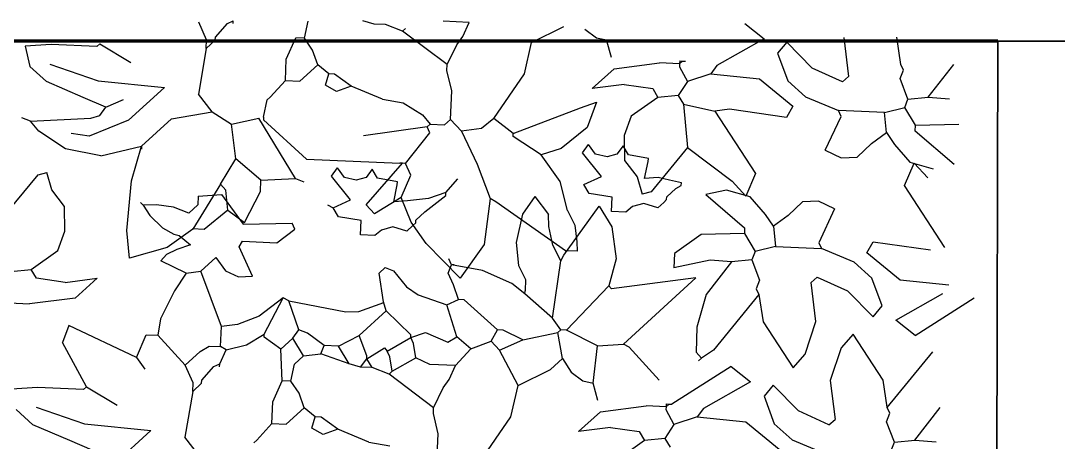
# Model space of a CAD drawing. Header units: inches. Extents: x 78.7 to 90.4, y 46.3 to 56.4.
# Drawn here: x 81.828 to 82.979, y 55.766 to 56.234 of the extents above; entities that cross this region are included whole.
import ezdxf

# ---------------------------------------------------------------- set-up
doc = ezdxf.new("R2010")
doc.units = ezdxf.units.IN
doc.header["$MEASUREMENT"] = 0
doc.layers.add('A-FLOR-FTPT', color=6, linetype='Continuous', lineweight=70)
doc.layers.add('A-WALL-FULL', color=7, linetype='Continuous', lineweight=35)
doc.layers.add('VERDE_siepe', color=96, linetype='Continuous')

msp = doc.modelspace()

# ---------------------------------------------------------------- linework, layer by layer
at = {"layer": 'A-FLOR-FTPT'}
msp.add_line((82.9116, 56.211), (79.9567, 56.211), dxfattribs=at)
at = {"layer": 'A-WALL-FULL'}
for p in [(82.9067, 53.961), (88.9567, 56.211)]:
    msp.add_line(p, (82.9116, 56.211), dxfattribs=at)
at = {"layer": 'VERDE_siepe'}
for p, q in [((82.0337, 56.2127), (82.025, 56.2322)), ((82.0434, 56.2155), (82.0568, 56.2308)), ((82.0568, 56.2308), (82.0633, 56.2337)), ((82.0632, 56.2306), (82.0633, 56.2337)), ((82.1423, 56.2143), (82.1463, 56.2333)), ((82.2196, 56.2301), (82.207, 56.2339)), ((82.2323, 56.2296), (82.2196, 56.2301)), ((82.2512, 56.2224), (82.2323, 56.2296)), ((82.325, 56.2319), (82.2963, 56.2332)), ((82.3179, 56.2163), (82.325, 56.2319)), ((82.6307, 56.2307), (82.6523, 56.2138)), ((82.2512, 56.2224), (82.2545, 56.2254)), ((82.3006, 56.1851), (82.2512, 56.2224)), ((82.3943, 56.2097), (82.4302, 56.2273)), ((82.4533, 56.2245), (82.4661, 56.2147)), ((81.8611, 56.2074), (81.8323, 56.2055)), ((81.9121, 56.2052), (81.8611, 56.2074)), ((81.9154, 56.2083), (81.9121, 56.2052)), ((81.9154, 56.2083), (81.9496, 56.1876)), ((82.0333, 56.2031), (82.0337, 56.2127)), ((82.0333, 56.2031), (82.0433, 56.2123)), ((82.0433, 56.2123), (82.0434, 56.2155)), ((82.1221, 56.1913), (82.1327, 56.2148)), ((82.1423, 56.2143), (82.1327, 56.2148)), ((82.1513, 56.2012), (82.1423, 56.2143)), ((82.3006, 56.1851), (82.3112, 56.207)), ((82.3112, 56.207), (82.3179, 56.2163)), ((82.3864, 56.175), (82.3943, 56.2097)), ((82.4661, 56.2147), (82.4774, 56.2125)), ((82.4829, 56.1931), (82.4774, 56.2125)), ((82.6523, 56.2138), (82.5999, 56.1842)), ((82.6773, 56.2101), (82.6672, 56.1977)), ((82.7056, 56.1813), (82.6773, 56.2101)), ((82.7407, 56.2151), (82.7459, 56.172)), ((82.804, 56.1854), (82.7994, 56.2156)), ((81.8323, 56.2055), (81.8377, 56.1829)), ((82.0333, 56.2031), (82.0247, 56.1524)), ((82.157, 56.185), (82.1513, 56.2012)), ((82.6672, 56.1977), (82.6785, 56.1671)), ((81.8561, 56.1662), (81.8377, 56.1829)), ((81.8596, 56.1856), (81.9133, 56.167)), ((82.1211, 56.1674), (82.1221, 56.1913)), ((82.137, 56.1667), (82.157, 56.185)), ((82.1693, 56.1749), (82.157, 56.185)), ((82.3003, 56.1787), (82.3006, 56.1851)), ((82.4857, 56.1805), (82.5362, 56.187)), ((82.5585, 56.186), (82.5362, 56.187)), ((82.5585, 56.186), (82.5584, 56.1828)), ((82.5586, 56.1892), (82.5585, 56.186)), ((82.5618, 56.189), (82.5585, 56.186)), ((82.5586, 56.1892), (82.5618, 56.189)), ((82.5618, 56.189), (82.565, 56.1889)), ((82.5999, 56.1842), (82.5931, 56.1749)), ((82.8069, 56.1789), (82.804, 56.1854)), ((82.8343, 56.149), (82.8626, 56.1852)), ((82.1656, 56.1623), (82.1693, 56.1749)), ((82.1757, 56.1746), (82.1693, 56.1749)), ((82.1942, 56.161), (82.1757, 56.1746)), ((82.3057, 56.1561), (82.3003, 56.1787)), ((82.3523, 56.1254), (82.3864, 56.175)), ((82.4613, 56.1585), (82.4857, 56.1805)), ((82.5584, 56.1828), (82.5672, 56.1665)), ((82.5931, 56.1749), (82.5672, 56.1665)), ((82.5931, 56.1749), (82.6472, 56.1694)), ((82.7393, 56.1659), (82.7056, 56.1813)), ((82.7393, 56.1659), (82.7459, 56.172)), ((82.8033, 56.1695), (82.8069, 56.1789)), ((81.8968, 56.1484), (81.8561, 56.1662)), ((81.9133, 56.167), (81.987, 56.1597)), ((82.1043, 56.149), (82.1211, 56.1674)), ((82.1211, 56.1674), (82.137, 56.1667)), ((82.178, 56.1553), (82.1656, 56.1623)), ((82.1942, 56.161), (82.178, 56.1553)), ((82.2287, 56.1467), (82.1942, 56.161)), ((82.4969, 56.1631), (82.4613, 56.1585)), ((82.4969, 56.1631), (82.5286, 56.1586)), ((82.5672, 56.1665), (82.557, 56.1509)), ((82.6472, 56.1694), (82.6841, 56.139)), ((82.6785, 56.1671), (82.6983, 56.1494)), ((82.8118, 56.1467), (82.8033, 56.1695)), ((81.9219, 56.1378), (81.8968, 56.1484)), ((81.987, 56.1597), (81.9471, 56.1233)), ((82.0398, 56.1326), (82.0247, 56.1524)), ((82.101, 56.1459), (82.1043, 56.149)), ((82.3044, 56.1243), (82.3057, 56.1561)), ((82.5345, 56.1487), (82.5049, 56.1277)), ((82.5286, 56.1586), (82.5345, 56.1487)), ((82.557, 56.1509), (82.5345, 56.1487)), ((82.557, 56.1509), (82.5629, 56.1411)), ((82.6983, 56.1494), (82.7347, 56.1341)), ((82.8118, 56.1467), (82.8343, 56.149)), ((82.8343, 56.149), (82.858, 56.147)), ((81.9151, 56.1285), (81.9219, 56.1378)), ((81.9219, 56.1378), (81.9414, 56.1465)), ((82.097, 56.1269), (82.101, 56.1459)), ((82.2287, 56.1467), (82.2519, 56.1427)), ((82.2519, 56.1427), (82.2733, 56.1294)), ((82.3739, 56.1085), (82.4486, 56.1371)), ((82.4486, 56.1371), (82.4661, 56.1433)), ((82.4661, 56.1433), (82.4559, 56.1153)), ((82.5629, 56.1411), (82.5977, 56.1332)), ((82.5629, 56.1411), (82.5672, 56.093)), ((82.6841, 56.139), (82.6772, 56.1265)), ((82.7857, 56.1319), (82.8082, 56.1373)), ((82.8082, 56.1373), (82.8118, 56.1467)), ((82.8202, 56.1177), (82.8082, 56.1373)), ((81.8382, 56.1223), (81.8288, 56.1259)), ((81.8382, 56.1223), (81.9054, 56.1257)), ((81.9054, 56.1257), (81.9151, 56.1285)), ((81.9948, 56.125), (82.0398, 56.1326)), ((82.0398, 56.1326), (82.0615, 56.1189)), ((82.0615, 56.1189), (82.0915, 56.1257)), ((82.1323, 56.0584), (82.0915, 56.1257)), ((82.097, 56.1269), (82.0968, 56.1237)), ((82.2733, 56.1294), (82.2818, 56.1189)), ((82.3523, 56.1254), (82.3386, 56.1143)), ((82.3739, 56.1085), (82.3523, 56.1254)), ((82.5049, 56.1277), (82.4971, 56.1063)), ((82.6138, 56.1357), (82.5977, 56.1332)), ((82.5977, 56.1332), (82.6426, 56.0642)), ((82.6772, 56.1265), (82.6138, 56.1357)), ((82.72, 56.0901), (82.7376, 56.1276)), ((82.7376, 56.1276), (82.7347, 56.1341)), ((82.7857, 56.1319), (82.7347, 56.1341)), ((82.7879, 56.1095), (82.7857, 56.1319)), ((81.8474, 56.1112), (81.8382, 56.1223)), ((81.9471, 56.1233), (81.9035, 56.1055)), ((81.9615, 56.0945), (81.9948, 56.125)), ((82.0662, 56.0804), (82.0615, 56.1189)), ((82.0968, 56.1237), (82.1447, 56.0802)), ((82.2785, 56.1158), (82.2078, 56.1061)), ((82.2785, 56.1158), (82.2818, 56.1189)), ((82.2814, 56.1093), (82.2785, 56.1158)), ((82.2818, 56.1189), (82.2977, 56.1182)), ((82.2977, 56.1182), (82.3044, 56.1243)), ((82.3165, 56.111), (82.3044, 56.1243)), ((82.3386, 56.1143), (82.3165, 56.111)), ((82.4559, 56.1153), (82.427, 56.092)), ((82.8199, 56.1113), (82.8202, 56.1177)), ((82.8202, 56.1177), (82.8681, 56.1188)), ((81.8773, 56.0914), (81.8474, 56.1112)), ((81.9035, 56.1055), (81.8835, 56.1084)), ((82.2543, 56.0754), (82.2814, 56.1093)), ((82.3165, 56.111), (82.3339, 56.0746)), ((82.3738, 56.1053), (82.3739, 56.1085)), ((82.4048, 56.0848), (82.3738, 56.1053)), ((82.4971, 56.1063), (82.4974, 56.0787)), ((82.7714, 56.0974), (82.7879, 56.1095)), ((82.7879, 56.1095), (82.7969, 56.0963)), ((82.863, 56.0743), (82.8199, 56.1113)), ((81.9163, 56.0837), (81.8773, 56.0914)), ((81.9163, 56.0837), (81.9615, 56.0945)), ((81.9505, 56.056), (81.9615, 56.0945)), ((81.9615, 56.0945), (81.9614, 56.0913)), ((82.427, 56.092), (82.4048, 56.0848)), ((82.4506, 56.0871), (82.4574, 56.0964)), ((82.465, 56.0856), (82.4574, 56.0964)), ((82.4957, 56.0947), (82.489, 56.0857)), ((82.5016, 56.0849), (82.4957, 56.0947)), ((82.5672, 56.093), (82.5268, 56.0437)), ((82.5672, 56.093), (82.6167, 56.0558)), ((82.7555, 56.0824), (82.7714, 56.0974)), ((82.7969, 56.0963), (82.8139, 56.0768)), ((82.049, 56.0524), (82.0662, 56.0804)), ((82.0939, 56.0568), (82.0662, 56.0804)), ((82.1447, 56.0802), (82.248, 56.0757)), ((82.4258, 56.0551), (82.4048, 56.0848)), ((82.4718, 56.0607), (82.4506, 56.0871)), ((82.478, 56.0828), (82.465, 56.0856)), ((82.489, 56.0857), (82.478, 56.0828)), ((82.5238, 56.0808), (82.5016, 56.0849)), ((82.5236, 56.0776), (82.5238, 56.0808)), ((82.72, 56.0901), (82.7379, 56.0816)), ((82.7379, 56.0816), (82.7555, 56.0824)), ((82.1723, 56.0612), (82.1791, 56.0704)), ((82.1867, 56.0597), (82.1791, 56.0704)), ((82.2173, 56.0688), (82.2107, 56.0598)), ((82.2108, 56.0294), (82.2512, 56.0755)), ((82.2233, 56.0589), (82.2173, 56.0688)), ((82.2512, 56.0755), (82.248, 56.0757)), ((82.2543, 56.0754), (82.2512, 56.0755)), ((82.2602, 56.0624), (82.2543, 56.0754)), ((82.3339, 56.0746), (82.3484, 56.0362)), ((82.4974, 56.0787), (82.5115, 56.0604)), ((82.5196, 56.0586), (82.5236, 56.0776)), ((82.8079, 56.0508), (82.8186, 56.0758)), ((82.8139, 56.0768), (82.8399, 56.0695)), ((82.8338, 56.0592), (82.8186, 56.0758)), ((81.8063, 56.0133), (81.8468, 56.0626)), ((81.8468, 56.0626), (81.8565, 56.0653)), ((81.862, 56.046), (81.8565, 56.0653)), ((82.0934, 56.0441), (82.0939, 56.0568)), ((82.0939, 56.0568), (82.1323, 56.0584)), ((82.1323, 56.0584), (82.1417, 56.0548)), ((82.1935, 56.0347), (82.1723, 56.0612)), ((82.1997, 56.0568), (82.1867, 56.0597)), ((82.2107, 56.0598), (82.1997, 56.0568)), ((82.2455, 56.0548), (82.2233, 56.0589)), ((82.2495, 56.0373), (82.2602, 56.0624)), ((82.2992, 56.0429), (82.3126, 56.0582)), ((82.4523, 56.0519), (82.4718, 56.0607)), ((82.5115, 56.0604), (82.5171, 56.041)), ((82.5348, 56.0598), (82.5196, 56.0586)), ((82.5474, 56.0567), (82.5348, 56.0598)), ((82.5604, 56.0539), (82.5474, 56.0567)), ((82.6426, 56.0642), (82.6319, 56.0391)), ((81.8761, 56.0276), (81.862, 56.046)), ((81.9452, 56.0009), (81.9505, 56.056)), ((82.049, 56.0524), (82.0186, 56.0023)), ((82.0551, 56.0458), (82.049, 56.0524)), ((82.0574, 56.0233), (82.0551, 56.0458)), ((82.2413, 56.0326), (82.2453, 56.0516)), ((82.2453, 56.0516), (82.2455, 56.0548)), ((82.434, 56.0229), (82.4258, 56.0551)), ((82.4583, 56.0421), (82.4523, 56.0519)), ((82.5443, 56.0384), (82.5543, 56.0475)), ((82.5543, 56.0475), (82.5603, 56.0507)), ((82.5603, 56.0507), (82.5604, 56.0539)), ((82.6105, 56.0455), (82.5875, 56.0407)), ((82.6366, 56.0382), (82.6105, 56.0455)), ((82.6167, 56.0558), (82.6319, 56.0391)), ((82.8528, 55.9818), (82.8079, 56.0508)), ((82.0245, 56.0389), (82.0241, 56.0293)), ((82.0245, 56.0389), (82.0501, 56.0409)), ((82.0501, 56.0409), (82.0742, 56.008)), ((82.0759, 56.0097), (82.0934, 56.0441)), ((82.174, 56.026), (82.1935, 56.0347)), ((82.2495, 56.0373), (82.22, 56.0194)), ((82.2565, 56.0338), (82.2413, 56.0326)), ((82.2608, 56.0102), (82.2495, 56.0373)), ((82.28, 56.0362), (82.2565, 56.0338)), ((82.2759, 56.0215), (82.2991, 56.0397)), ((82.2992, 56.0429), (82.28, 56.0362)), ((82.2991, 56.0397), (82.2992, 56.0429)), ((82.3484, 56.0362), (82.3418, 55.9852)), ((82.3546, 56.0327), (82.3484, 56.0362)), ((82.398, 56.0385), (82.384, 56.0191)), ((82.398, 56.0385), (82.4131, 56.0187)), ((82.4836, 56.0378), (82.4583, 56.0421)), ((82.4829, 56.0219), (82.4836, 56.0378)), ((82.5268, 56.0437), (82.5171, 56.041)), ((82.5408, 56.0321), (82.5441, 56.0352)), ((82.5441, 56.0352), (82.5443, 56.0384)), ((82.5875, 56.0407), (82.6306, 56.0037)), ((82.6536, 56.0186), (82.6366, 56.0382)), ((82.7126, 56.0333), (82.695, 56.0326)), ((82.7305, 56.0249), (82.7126, 56.0333)), ((81.8764, 56), (81.8761, 56.0276)), ((81.9634, 56.0288), (81.9604, 56.0321)), ((81.9782, 56.0293), (81.9634, 56.0288)), ((81.9634, 56.0288), (81.9707, 56.0174)), ((81.9969, 56.0267), (81.9782, 56.0293)), ((82.0141, 56.0202), (81.9969, 56.0267)), ((82.0241, 56.0293), (82.0141, 56.0202)), ((82.0574, 56.0233), (82.0309, 56.0021)), ((82.0574, 56.0233), (82.0759, 56.0097)), ((82.1677, 56.0294), (82.174, 56.026)), ((82.1799, 56.0161), (82.174, 56.026)), ((82.22, 56.0194), (82.2108, 56.0294)), ((82.432, 55.9783), (82.3546, 56.0327)), ((82.4302, 55.9733), (82.4691, 56.028)), ((82.434, 56.0229), (82.4424, 56.0069)), ((82.4691, 56.028), (82.4832, 56.005)), ((82.4988, 56.0212), (82.4829, 56.0219)), ((82.5061, 56.0273), (82.4988, 56.0212)), ((82.5188, 56.0307), (82.5061, 56.0273)), ((82.5342, 56.026), (82.5188, 56.0307)), ((82.5408, 56.0321), (82.5342, 56.026)), ((82.695, 56.0326), (82.6791, 56.0175)), ((82.7305, 56.0249), (82.7129, 55.9873)), ((81.9707, 56.0174), (81.9848, 56.0039)), ((82.2053, 56.0118), (82.1799, 56.0161)), ((82.2046, 55.9959), (82.2053, 56.0118)), ((82.2658, 56.0092), (82.266, 56.0124)), ((82.266, 56.0124), (82.2759, 56.0215)), ((82.384, 56.0191), (82.3772, 55.9874)), ((82.4134, 56.0052), (82.4131, 56.0187)), ((82.6626, 56.0055), (82.6536, 56.0186)), ((82.6791, 56.0175), (82.6626, 56.0055)), ((81.8687, 55.9786), (81.8764, 56)), ((81.9483, 55.9701), (81.9452, 56.0009)), ((81.9848, 56.0039), (81.9973, 55.9966)), ((82.0186, 56.0023), (81.9898, 55.9821)), ((82.0309, 56.0021), (82.0181, 56.0027)), ((82.0742, 56.008), (82.1285, 56.0088)), ((82.1116, 55.9872), (82.1315, 56.0023)), ((82.1315, 56.0023), (82.1285, 56.0088)), ((82.2278, 56.0013), (82.2205, 55.9952)), ((82.2405, 56.0048), (82.2278, 56.0013)), ((82.2558, 56.0001), (82.2405, 56.0048)), ((82.2625, 56.0062), (82.2558, 56.0001)), ((82.2773, 55.9865), (82.2608, 56.0102)), ((82.2625, 56.0062), (82.2658, 56.0092)), ((82.4179, 55.9845), (82.4134, 56.0052)), ((82.4424, 56.0069), (82.4445, 55.9884)), ((82.4832, 56.005), (82.4882, 55.9694)), ((82.6306, 56.0037), (82.6303, 55.9973)), ((82.6626, 56.0055), (82.6648, 55.983)), ((81.9973, 55.9966), (82.0034, 55.9951)), ((82.0034, 55.9951), (82.0158, 55.985)), ((82.0699, 55.9826), (82.0734, 55.9889)), ((82.0734, 55.9889), (82.1116, 55.9872)), ((82.2205, 55.9952), (82.2046, 55.9959)), ((82.3772, 55.9874), (82.3799, 55.9621)), ((82.4445, 55.9884), (82.4448, 55.9777)), ((82.5824, 55.9962), (82.5527, 55.9752)), ((82.6303, 55.9973), (82.5824, 55.9962)), ((82.6303, 55.9973), (82.6422, 55.9776)), ((82.7129, 55.9873), (82.7158, 55.9808)), ((82.7663, 55.976), (82.7732, 55.9884)), ((82.7732, 55.9884), (82.8367, 55.9793)), ((81.839, 55.9576), (81.8687, 55.9786)), ((81.9898, 55.9821), (81.9483, 55.9701)), ((82.0007, 55.9798), (81.9893, 55.9742)), ((82.0158, 55.985), (82.0007, 55.9798)), ((82.0845, 55.9501), (82.0699, 55.9826)), ((82.3152, 55.9479), (82.2773, 55.9865)), ((82.3418, 55.9852), (82.3152, 55.9479)), ((82.4268, 55.9671), (82.4179, 55.9845)), ((82.4448, 55.9777), (82.432, 55.9783)), ((82.6422, 55.9776), (82.6386, 55.9682)), ((82.6648, 55.983), (82.6422, 55.9776)), ((82.6648, 55.983), (82.7158, 55.9808)), ((82.7522, 55.9656), (82.7158, 55.9808)), ((82.8033, 55.9456), (82.7663, 55.976)), ((81.9893, 55.9742), (81.9831, 55.9673)), ((82.0112, 55.9533), (81.9831, 55.9673)), ((82.0273, 55.9558), (82.0439, 55.971)), ((82.0439, 55.971), (82.0548, 55.956)), ((82.3053, 55.9628), (82.3024, 55.9693)), ((82.4176, 55.9036), (82.4268, 55.9671)), ((82.4268, 55.9671), (82.4302, 55.9733)), ((82.4882, 55.9694), (82.4798, 55.9392)), ((82.5527, 55.9752), (82.552, 55.9592)), ((82.5925, 55.9679), (82.552, 55.9592)), ((82.6162, 55.966), (82.5879, 55.9298)), ((82.6162, 55.966), (82.5925, 55.9679)), ((82.6386, 55.9682), (82.6162, 55.966)), ((82.6386, 55.9682), (82.6472, 55.9455)), ((82.7719, 55.9478), (82.7522, 55.9656)), ((81.8166, 55.9554), (81.839, 55.9576)), ((81.845, 55.9477), (81.839, 55.9576)), ((82.0112, 55.9533), (81.9981, 55.9339)), ((82.0112, 55.9533), (82.0273, 55.9558)), ((82.0501, 55.8941), (82.0273, 55.9558)), ((82.0548, 55.956), (82.0691, 55.9492)), ((82.2251, 55.9535), (82.2317, 55.9596)), ((82.2301, 55.9214), (82.2251, 55.9535)), ((82.2317, 55.9596), (82.2412, 55.956)), ((82.2412, 55.956), (82.2556, 55.9384)), ((82.3017, 55.9534), (82.3053, 55.9628)), ((82.3075, 55.9403), (82.3017, 55.9534)), ((82.3085, 55.9626), (82.3053, 55.9628)), ((82.3398, 55.9565), (82.3053, 55.9628)), ((82.3724, 55.9419), (82.3398, 55.9565)), ((82.3799, 55.9621), (82.3876, 55.9464)), ((81.8767, 55.9432), (81.845, 55.9477)), ((81.8767, 55.9432), (81.9122, 55.9478)), ((81.9122, 55.9478), (81.8878, 55.9258)), ((82.0691, 55.9492), (82.0845, 55.9501)), ((82.3869, 55.9305), (82.3724, 55.9419)), ((82.3876, 55.9464), (82.387, 55.9337)), ((82.5764, 55.9482), (82.4829, 55.9359)), ((82.4962, 55.8747), (82.5764, 55.9482)), ((82.6472, 55.9455), (82.6436, 55.9361)), ((82.7112, 55.9491), (82.7045, 55.943)), ((82.7097, 55.8999), (82.7045, 55.943)), ((82.7112, 55.9491), (82.7449, 55.9337)), ((82.7832, 55.9172), (82.7719, 55.9478)), ((82.8573, 55.9401), (82.8033, 55.9456)), ((81.9981, 55.9339), (81.9827, 55.9026)), ((82.2556, 55.9384), (82.2683, 55.9293)), ((82.3132, 55.9241), (82.3075, 55.9403)), ((82.3869, 55.9305), (82.387, 55.9337)), ((82.4176, 55.9036), (82.3869, 55.9305)), ((82.433, 55.8902), (82.4798, 55.9392)), ((82.4829, 55.9359), (82.4798, 55.9392)), ((82.5879, 55.9298), (82.5775, 55.8934)), ((82.6436, 55.9361), (82.6465, 55.9296)), ((82.7449, 55.9337), (82.7731, 55.9049)), ((82.7982, 55.9012), (82.8505, 55.9308)), ((81.815, 55.9203), (81.8373, 55.9193)), ((81.8878, 55.9258), (81.8373, 55.9193)), ((82.1186, 55.9262), (82.0919, 55.9058)), ((82.0976, 55.8856), (82.1186, 55.9262)), ((82.1248, 55.9228), (82.1186, 55.9262)), ((82.1248, 55.9228), (82.1881, 55.9104)), ((82.1362, 55.8904), (82.1248, 55.9228)), ((82.2026, 55.911), (82.2303, 55.9207)), ((82.2328, 55.9117), (82.2301, 55.9214)), ((82.2683, 55.9293), (82.3002, 55.9183)), ((82.3002, 55.9183), (82.3132, 55.9241)), ((82.3114, 55.8827), (82.3002, 55.9183)), ((82.3196, 55.9239), (82.3132, 55.9241)), ((82.3564, 55.8903), (82.3196, 55.9239)), ((82.6465, 55.9296), (82.5959, 55.8679)), ((82.6465, 55.9296), (82.6511, 55.8994)), ((82.8198, 55.8843), (82.8854, 55.9261)), ((82.1881, 55.9104), (82.2026, 55.911)), ((82.2029, 55.8843), (82.2328, 55.9117)), ((82.2604, 55.8849), (82.2328, 55.9117)), ((82.7731, 55.9049), (82.7832, 55.9172)), ((81.9827, 55.9026), (81.9795, 55.8844)), ((82.068, 55.8964), (82.0501, 55.8941)), ((82.0919, 55.9058), (82.068, 55.8964)), ((82.4266, 55.8905), (82.4176, 55.9036)), ((82.6511, 55.8994), (82.6844, 55.8481)), ((82.6979, 55.8635), (82.7097, 55.8999)), ((82.8198, 55.8843), (82.7982, 55.9012)), ((81.881, 55.8951), (81.8738, 55.8763)), ((81.9561, 55.8599), (81.881, 55.8951)), ((81.9561, 55.8599), (81.9667, 55.885)), ((81.9667, 55.885), (81.9795, 55.8844)), ((82.0099, 55.8512), (81.9795, 55.8844)), ((82.0492, 55.8718), (82.0501, 55.8941)), ((82.078, 55.8737), (82.0976, 55.8856)), ((82.0975, 55.8825), (82.0976, 55.8856)), ((82.1294, 55.8811), (82.1362, 55.8904)), ((82.1456, 55.8868), (82.1362, 55.8904)), ((82.1641, 55.8732), (82.1456, 55.8868)), ((82.1801, 55.8725), (82.2029, 55.8843)), ((82.2115, 55.8615), (82.2029, 55.8843)), ((82.2603, 55.8818), (82.2765, 55.8874)), ((82.2603, 55.8818), (82.2604, 55.8849)), ((82.2765, 55.8874), (82.3015, 55.8768)), ((82.3495, 55.8779), (82.3564, 55.8903)), ((82.3628, 55.8901), (82.3564, 55.8903)), ((82.3847, 55.8795), (82.3628, 55.8901)), ((82.3847, 55.8795), (82.4233, 55.8874)), ((82.4233, 55.8874), (82.4266, 55.8905)), ((82.4284, 55.8585), (82.4233, 55.8874)), ((82.433, 55.8902), (82.4266, 55.8905)), ((82.4674, 55.8727), (82.433, 55.8902)), ((82.5775, 55.8934), (82.5767, 55.8656)), ((82.751, 55.8858), (82.7376, 55.8704)), ((82.7844, 55.8346), (82.751, 55.8858)), ((81.9004, 55.8272), (81.8738, 55.8763)), ((82.0266, 55.8664), (82.0364, 55.8724)), ((82.0364, 55.8724), (82.0492, 55.8718)), ((82.0554, 55.8683), (82.078, 55.8737)), ((82.1161, 55.8689), (82.0975, 55.8825)), ((82.1161, 55.8689), (82.1294, 55.8811)), ((82.1413, 55.8614), (82.1294, 55.8811)), ((82.1605, 55.8638), (82.1641, 55.8732)), ((82.1801, 55.8725), (82.1641, 55.8732)), ((82.192, 55.8528), (82.1801, 55.8725)), ((82.2341, 55.8669), (82.2603, 55.8818)), ((82.2632, 55.8752), (82.2603, 55.8818)), ((82.2657, 55.8592), (82.2632, 55.8752)), ((82.3015, 55.8768), (82.3114, 55.8827)), ((82.3268, 55.8693), (82.3114, 55.8827)), ((82.3268, 55.8693), (82.3495, 55.8779)), ((82.3586, 55.8679), (82.3495, 55.8779)), ((82.3586, 55.8679), (82.3847, 55.8795)), ((82.4624, 55.8314), (82.4674, 55.8727)), ((82.4674, 55.8727), (82.4962, 55.8747)), ((82.5024, 55.8712), (82.4962, 55.8747)), ((82.0099, 55.8512), (82.0266, 55.8664)), ((82.0483, 55.8527), (82.0554, 55.8683)), ((82.0554, 55.8683), (82.0492, 55.8718)), ((82.1177, 55.8337), (82.1161, 55.8689)), ((82.1313, 55.8523), (82.1413, 55.8614)), ((82.1413, 55.8614), (82.1605, 55.8638)), ((82.192, 55.8528), (82.1605, 55.8638)), ((82.2114, 55.8583), (82.231, 55.8703)), ((82.2114, 55.8583), (82.2115, 55.8615)), ((82.231, 55.8703), (82.2341, 55.8669)), ((82.237, 55.8604), (82.2341, 55.8669)), ((82.31, 55.8509), (82.3268, 55.8693)), ((82.3792, 55.8287), (82.3586, 55.8679)), ((82.5359, 55.8346), (82.5024, 55.8712)), ((82.5767, 55.8656), (82.5828, 55.8589)), ((82.5959, 55.8679), (82.5828, 55.8589)), ((82.6844, 55.8481), (82.6979, 55.8635)), ((82.7376, 55.8704), (82.7257, 55.8341)), ((82.7889, 55.8043), (82.8395, 55.866)), ((81.9561, 55.8599), (81.9651, 55.8467)), ((82.0187, 55.8316), (82.0099, 55.8512)), ((82.0284, 55.8344), (82.0418, 55.8498)), ((82.0418, 55.8498), (82.0483, 55.8527)), ((82.0482, 55.8495), (82.0483, 55.8527)), ((82.1273, 55.8333), (82.1313, 55.8523)), ((82.2046, 55.8491), (82.192, 55.8528)), ((82.2046, 55.8491), (82.2114, 55.8583)), ((82.2173, 55.8485), (82.2114, 55.8583)), ((82.2395, 55.8444), (82.237, 55.8604)), ((82.2395, 55.8444), (82.2657, 55.8592)), ((82.2813, 55.8521), (82.2657, 55.8592)), ((82.31, 55.8509), (82.2813, 55.8521)), ((82.3029, 55.8352), (82.31, 55.8509)), ((82.4151, 55.8463), (82.4284, 55.8585)), ((82.4284, 55.8585), (82.4383, 55.8434)), ((82.6157, 55.8497), (82.55, 55.8078)), ((82.5828, 55.8589), (82.5794, 55.8559)), ((82.6157, 55.8497), (82.6373, 55.8328)), ((82.2173, 55.8485), (82.2046, 55.8491)), ((82.2362, 55.8413), (82.2173, 55.8485)), ((82.2362, 55.8413), (82.2395, 55.8444)), ((82.2856, 55.804), (82.2362, 55.8413)), ((82.3792, 55.8287), (82.4151, 55.8463)), ((82.4383, 55.8434), (82.4511, 55.8337)), ((81.8461, 55.8264), (81.8173, 55.8245)), ((81.897, 55.8242), (81.8461, 55.8264)), ((81.9004, 55.8272), (81.897, 55.8242)), ((81.9004, 55.8272), (81.9346, 55.8066)), ((82.0183, 55.8221), (82.0187, 55.8316)), ((82.0183, 55.8221), (82.0282, 55.8312)), ((82.0282, 55.8312), (82.0284, 55.8344)), ((82.1071, 55.8103), (82.1177, 55.8337)), ((82.1273, 55.8333), (82.1177, 55.8337)), ((82.1363, 55.8201), (82.1273, 55.8333)), ((82.2961, 55.8259), (82.3029, 55.8352)), ((82.3714, 55.7939), (82.3792, 55.8287)), ((82.4511, 55.8337), (82.4624, 55.8314)), ((82.4679, 55.812), (82.4624, 55.8314)), ((82.6373, 55.8328), (82.5849, 55.8031)), ((82.6623, 55.829), (82.6522, 55.8167)), ((82.6905, 55.8003), (82.6623, 55.829)), ((82.7257, 55.8341), (82.7309, 55.7909)), ((82.7889, 55.8044), (82.7844, 55.8346)), ((82.0183, 55.8221), (82.0097, 55.7714)), ((82.142, 55.8039), (82.1363, 55.8201)), ((82.2856, 55.804), (82.2961, 55.8259)), ((82.6522, 55.8167), (82.6635, 55.7861)), ((81.8446, 55.8046), (81.8983, 55.7859)), ((82.1061, 55.7863), (82.1071, 55.8103)), ((82.122, 55.7856), (82.142, 55.8039)), ((82.1543, 55.7938), (82.142, 55.8039)), ((82.2853, 55.7977), (82.2856, 55.804)), ((82.4707, 55.7995), (82.5212, 55.8059)), ((82.5435, 55.8049), (82.5212, 55.8059)), ((82.5435, 55.8049), (82.5433, 55.8018)), ((82.5436, 55.8081), (82.5435, 55.8049)), ((82.5468, 55.808), (82.5435, 55.8049)), ((82.5436, 55.8081), (82.5468, 55.808)), ((82.5468, 55.808), (82.55, 55.8078)), ((82.5849, 55.8031), (82.5781, 55.7938)), ((82.7918, 55.7978), (82.7889, 55.8043)), ((82.8193, 55.7679), (82.8475, 55.8042)), ((81.8411, 55.7851), (81.8226, 55.8019)), ((82.1505, 55.7812), (82.1543, 55.7938)), ((82.1607, 55.7935), (82.1543, 55.7938)), ((82.1792, 55.78), (82.1607, 55.7935)), ((82.2907, 55.7751), (82.2853, 55.7977)), ((82.3373, 55.7443), (82.3714, 55.7939)), ((82.4463, 55.7775), (82.4707, 55.7995)), ((82.5433, 55.8018), (82.5522, 55.7854)), ((82.5781, 55.7938), (82.5522, 55.7854)), ((82.5781, 55.7938), (82.6321, 55.7883)), ((82.7242, 55.7848), (82.6905, 55.8003)), ((82.7882, 55.7884), (82.7918, 55.7978)), ((81.8818, 55.7674), (81.8411, 55.7851)), ((81.8983, 55.7859), (81.972, 55.7786)), ((82.0893, 55.7679), (82.1061, 55.7863)), ((82.1061, 55.7863), (82.122, 55.7856)), ((82.163, 55.7743), (82.1505, 55.7812)), ((82.4818, 55.7821), (82.4463, 55.7775)), ((82.4818, 55.7821), (82.5136, 55.7775)), ((82.5522, 55.7854), (82.542, 55.7699)), ((82.6321, 55.7883), (82.6691, 55.758)), ((82.6635, 55.7861), (82.6833, 55.7683)), ((82.7242, 55.7848), (82.7309, 55.7909)), ((82.7968, 55.7657), (82.7882, 55.7884)), ((81.972, 55.7786), (81.9321, 55.7423)), ((82.0248, 55.7516), (82.0097, 55.7714)), ((82.1792, 55.78), (82.163, 55.7743)), ((82.2137, 55.7657), (82.1792, 55.78)), ((82.2893, 55.7432), (82.2907, 55.7751)), ((82.5136, 55.7775), (82.5195, 55.7677)), ((82.542, 55.7699), (82.5195, 55.7677)), ((82.542, 55.7699), (82.5479, 55.7601)), ((81.9069, 55.7567), (81.8818, 55.7674)), ((82.086, 55.7649), (82.0893, 55.7679)), ((82.2137, 55.7657), (82.2369, 55.7616)), ((82.5195, 55.7677), (82.4899, 55.7466)), ((82.6833, 55.7683), (82.7197, 55.7531)), ((82.7932, 55.7563), (82.7968, 55.7657)), ((82.7968, 55.7657), (82.8193, 55.7679)), ((82.8193, 55.7679), (82.843, 55.766))]:
    msp.add_line(p, q, dxfattribs=at)
msp.add_arc((82.1447, 56.0802), 0.000000399, 227.3475, 267.1505, dxfattribs=at)

doc.saveas('drawing.dxf')
